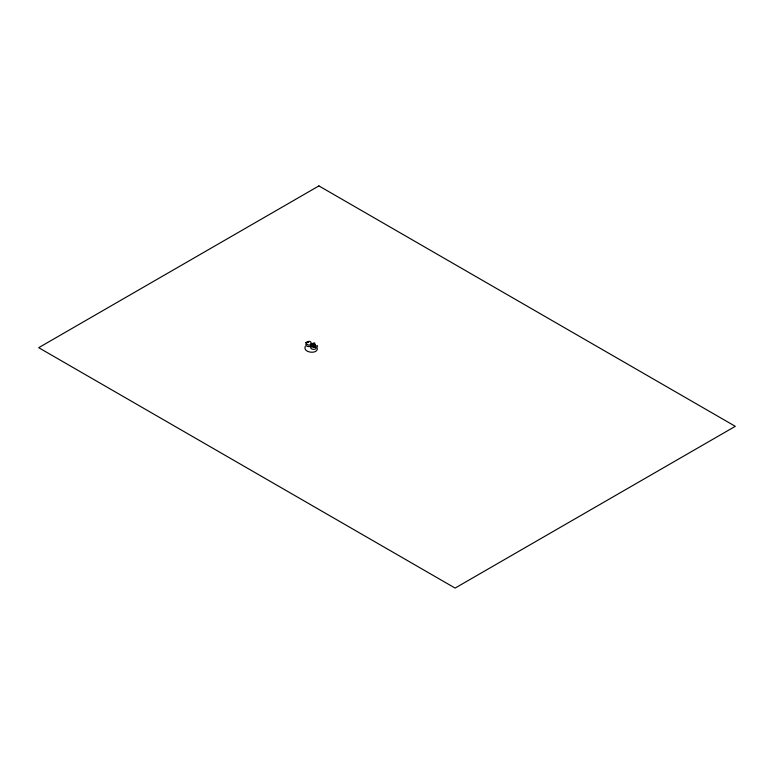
<?xml version="1.0" encoding="UTF-8"?>
<svg xmlns="http://www.w3.org/2000/svg" width="774" height="774" viewBox="0 0 774 774"><rect width="100%" height="100%" fill="white"/><g stroke="black" fill="none" stroke-linecap="round" stroke-linejoin="round"><path stroke-width="1.16" d="M305.982 343.995C304.937 346.394 309.213 347.197 310.8 346.201M305.314 346.336C302.266 352.915 318.762 354.821 317.224 347.71M310.742 346.742C309.368 349.703 316.808 350.564 316.111 347.362M313.431 345.494L311.806 345.833L311.448 344.778M308.4 342.476C307.336 341.721 308.797 343.153 308.652 342.195L308.149 342.34M311.806 344.44C309.552 342.137 315.995 344.207 312.086 344.507C305.972 347.536 320.929 348.716 314.554 344.43M313.847 344.604C312.348 345.562 316.16 345.988 314.902 344.73M313.963 344.411C311.177 345.736 317.592 346.113 314.631 344.498M313.963 345.804C311.651 346.384 315.618 348.136 315.415 346.326M317.205 345.552L317.543 346.52M305.74 342.592C310.771 350.332 314.544 337.551 305.74 342.592M313.48 343.25C314.873 345.33 315.831 341.876 313.48 343.25M318.898 185.915L38.7 347.681L455.102 588.085L735.3 426.319L318.898 185.915"/></g></svg>
